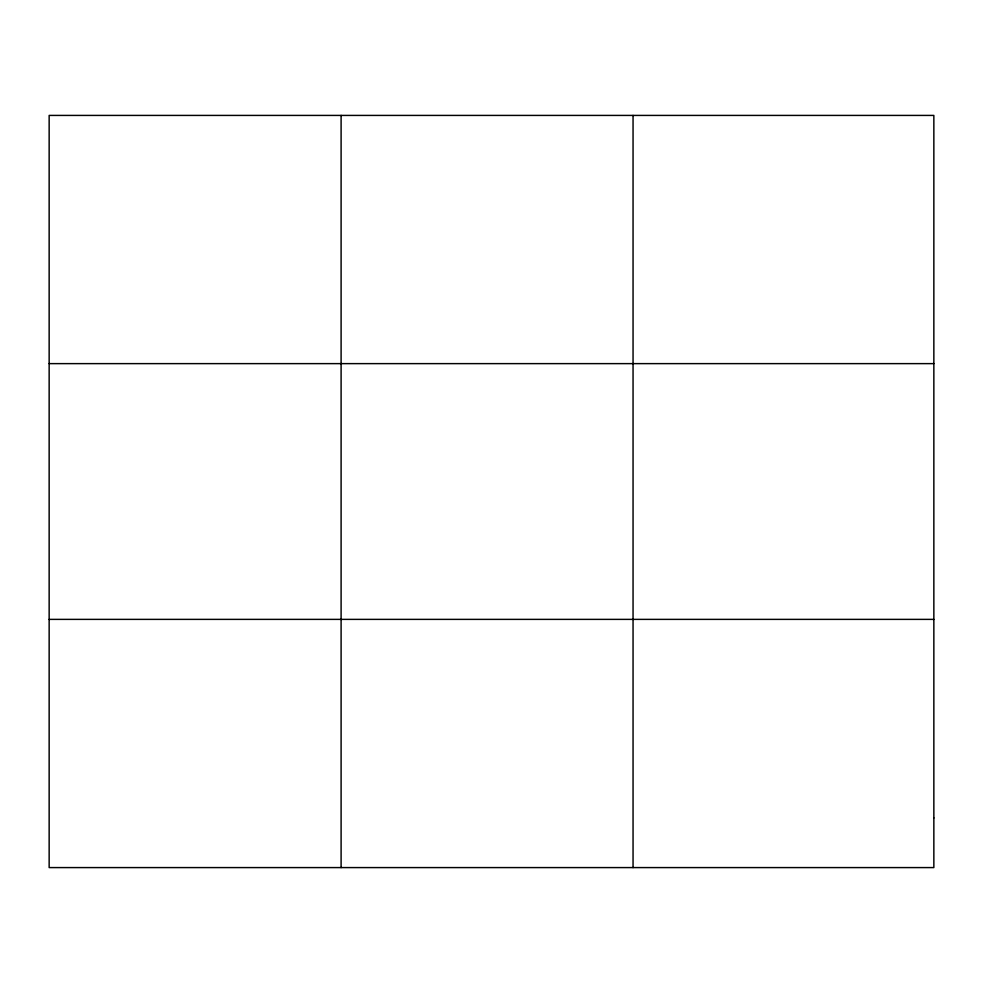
<?xml version="1.0" encoding="UTF-8"?>
<svg xmlns="http://www.w3.org/2000/svg" width="983" height="983" viewBox="0 0 983 983"><rect width="100%" height="100%" fill="white"/><g stroke="black" fill="none" stroke-linecap="round" stroke-linejoin="round"><path stroke-width="1.47" d="M341.101 867.584L341.101 115.416M633.052 867.584L633.052 115.416M49.15 363.624L933.85 363.624M49.15 619.376L933.85 619.376M933.85 817.942L933.85 867.584L49.15 867.584L49.15 115.416L933.85 115.416L933.85 817.942"/></g></svg>
